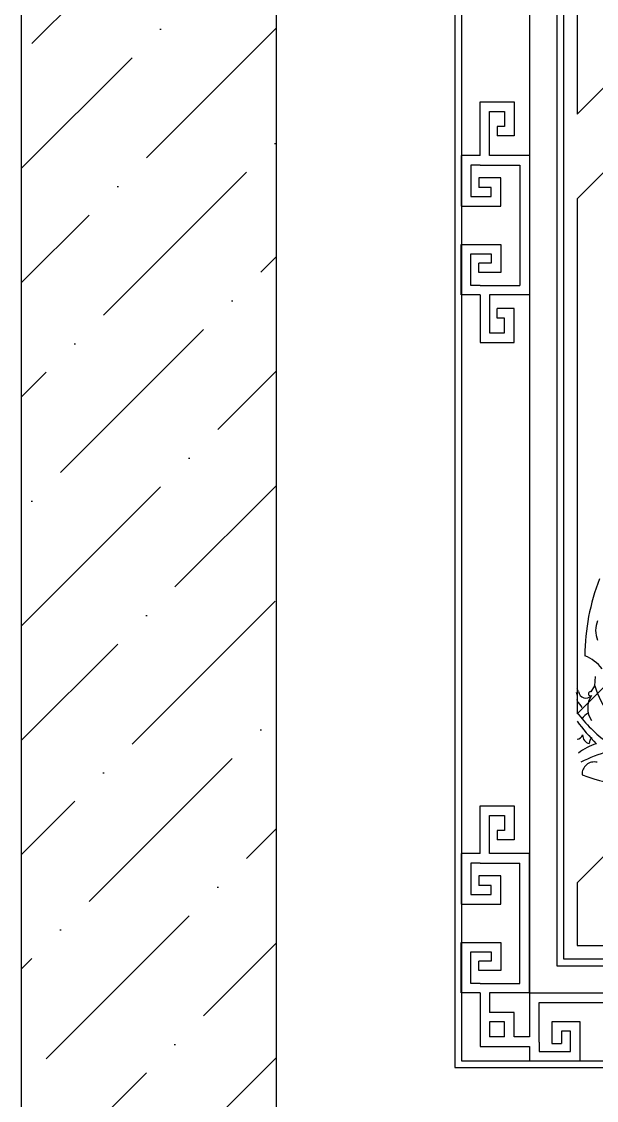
# Model space of a CAD drawing. Header units: millimetres. Extents: x 71641 to 191108, y -23091 to 29972.
# Drawn here: x 85543 to 85881, y -4279 to -3643 of the extents above; entities that cross this region are included whole.
import ezdxf

# ---------------------------------------------------------------- set-up
doc = ezdxf.new("R2010")
doc.units = ezdxf.units.MM
doc.layers.add('3', color=5, linetype='Continuous')
doc.styles.get("Standard").update_dxf_attribs({"font": 'SimSun.ttf', "height": 150})

# ---------------------------------------------------------------- blocks, each defined once
blk = doc.blocks.new('ge')
at = {"layer": '3', "color": 137}
for p, q in [((84553.47, -3479.47), (84553.47, -4471.47)), ((84557.47, -3483.47), (84557.47, -4467.47)), ((84597.47, -3523.47), (84597.47, -4427.47)), ((84613.47, -3539.47), (84613.47, -4411.47)), ((84617.47, -3543.47), (84617.47, -4407.47)), ((84625.47, -3910.09), (84984.09, -3551.47)), ((84625.47, -3959.87), (85033.87, -3551.47)), ((84625.47, -3656.66), (84625.47, -3910.09)), ((84625.47, -4263.08), (85121.47, -3767.08)), ((84625.47, -4362.64), (85121.47, -3866.64)), ((84568.4, -3934.44), (84568.4, -3902.91)), ((84568.4, -3902.91), (84588.44, -3902.91)), ((84588.44, -3902.91), (84588.44, -3922.93)), ((84574.01, -3934.44), (84574.01, -3908.53)), ((84574.01, -3908.53), (84582.82, -3908.53)), ((84582.82, -3908.53), (84582.82, -3917.31)), ((84578.42, -3917.31), (84578.42, -3922.93)), ((84582.82, -3917.31), (84578.42, -3917.31)), ((84588.44, -3922.93), (84578.42, -3922.93)), ((84568.4, -3934.44), (84557.32, -3934.44)), ((84557.32, -3934.44), (84557.32, -3964.19)), ((84574.01, -3934.44), (84574.01, -3934.44)), ((84597.47, -3934.44), (84574.01, -3934.44)), ((84597.47, -3934.44), (84597.47, -4016.49)), ((84568.4, -3940.06), (84562.93, -3940.06)), ((84562.93, -3940.06), (84562.93, -3958.57)), ((84568.4, -3940.06), (84591.85, -3940.06)), ((84591.85, -3940.06), (84591.85, -4010.88)), ((84567.59, -3947.6), (84567.59, -3953.22)), ((84580.51, -3947.6), (84567.59, -3947.6)), ((84580.51, -3964.19), (84580.51, -3947.6)), ((84574.9, -3953.22), (84567.59, -3953.22)), ((84574.9, -3958.57), (84574.9, -3953.22)), ((84562.93, -3958.57), (84574.9, -3958.57)), ((84625.47, -3959.87), (84625.47, -4263.08)), ((84557.32, -3964.19), (84580.51, -3964.19)), ((84557.32, -4016.49), (84557.32, -3986.75)), ((84557.32, -3986.75), (84580.51, -3986.75)), ((84580.51, -3986.75), (84580.51, -4003.33)), ((84562.93, -4010.88), (84562.93, -3992.36)), ((84562.93, -3992.36), (84574.9, -3992.36)), ((84574.9, -3992.36), (84574.9, -3997.72)), ((84567.59, -4003.33), (84567.59, -3997.72)), ((84574.9, -3997.72), (84567.59, -3997.72)), ((84580.51, -4003.33), (84567.59, -4003.33)), ((84568.4, -4010.88), (84562.93, -4010.88)), ((84568.4, -4010.88), (84591.85, -4010.88)), ((84568.4, -4016.49), (84557.32, -4016.49)), ((84568.4, -4016.49), (84568.4, -4044.52)), ((84574.01, -4016.49), (84574.01, -4016.49)), ((84574.01, -4016.49), (84574.01, -4038.9)), ((84597.47, -4016.49), (84574.01, -4016.49)), ((84578.42, -4030.12), (84578.42, -4024.5)), ((84588.44, -4024.5), (84578.42, -4024.5)), ((84588.44, -4044.52), (84588.44, -4024.5)), ((84582.82, -4030.12), (84578.42, -4030.12)), ((84582.82, -4038.9), (84582.82, -4030.12)), ((84574.01, -4038.9), (84582.82, -4038.9)), ((84568.4, -4044.52), (84588.44, -4044.52)), ((84635.98, -4246.66), (84636.42, -4241.17)), ((84633.78, -4250.16), (84635.98, -4246.66)), ((84568.4, -4345.42), (84568.4, -4317.39)), ((84568.4, -4317.39), (84588.44, -4317.39)), ((84588.44, -4317.39), (84588.44, -4337.41)), ((84574.01, -4345.42), (84574.01, -4323.01)), ((84574.01, -4323.01), (84582.82, -4323.01)), ((84582.82, -4323.01), (84582.82, -4331.79)), ((84578.42, -4331.79), (84578.42, -4337.41)), ((84582.82, -4331.79), (84578.42, -4331.79)), ((84588.44, -4337.41), (84578.42, -4337.41)), ((84568.4, -4345.42), (84557.32, -4345.42)), ((84557.32, -4345.42), (84557.32, -4375.16)), ((84568.4, -4351.03), (84562.93, -4351.03)), ((84562.93, -4351.03), (84562.93, -4369.55)), ((84568.4, -4351.03), (84591.85, -4351.03)), ((84574.01, -4345.42), (84574.01, -4345.42)), ((84597.47, -4345.42), (84574.01, -4345.42)), ((84591.85, -4421.85), (84591.85, -4351.03)), ((84597.47, -4427.47), (84597.47, -4345.42)), ((84567.59, -4358.58), (84567.59, -4364.19)), ((84580.51, -4358.58), (84567.59, -4358.58)), ((84580.51, -4375.16), (84580.51, -4358.58)), ((84625.47, -4362.64), (84625.47, -4399.47)), ((84562.93, -4369.55), (84574.9, -4369.55)), ((84574.9, -4364.19), (84567.59, -4364.19)), ((84574.9, -4369.55), (84574.9, -4364.19)), ((84557.32, -4375.16), (84580.51, -4375.16)), ((84557.32, -4427.47), (84557.32, -4397.72)), ((84557.32, -4397.72), (84580.51, -4397.72)), ((84580.51, -4397.72), (84580.51, -4414.31)), ((84625.47, -4399.47), (84747.03, -4399.47)), ((84562.93, -4421.85), (84562.93, -4403.34)), ((84562.93, -4403.34), (84574.9, -4403.34)), ((84574.9, -4403.34), (84574.9, -4408.69)), ((84617.47, -4407.47), (85129.47, -4407.47)), ((84567.59, -4414.31), (84567.59, -4408.69)), ((84574.9, -4408.69), (84567.59, -4408.69)), ((84580.51, -4414.31), (84567.59, -4414.31)), ((84613.47, -4411.47), (85133.47, -4411.47)), ((84568.4, -4421.85), (84562.93, -4421.85)), ((84568.4, -4421.85), (84591.85, -4421.85)), ((84568.4, -4427.47), (84557.32, -4427.47)), ((84568.4, -4427.47), (84568.4, -4459)), ((84574.01, -4427.47), (84574.01, -4427.47)), ((84574.01, -4427.47), (84574.01, -4438.98)), ((84597.47, -4427.47), (84574.01, -4427.47)), ((84597.47, -4427.47), (84679.52, -4427.47)), ((84597.47, -4427.47), (85149.47, -4427.47)), ((84597.47, -4427.47), (84597.47, -4453.38)), ((84603.08, -4456.54), (84603.08, -4433.08)), ((84603.08, -4433.08), (84673.91, -4433.08)), ((84588.44, -4438.98), (84574.01, -4438.98)), ((84588.44, -4453.38), (84588.44, -4438.98)), ((84582.82, -4444.6), (84574.01, -4444.6)), ((84574.01, -4444.6), (84574.01, -4453.38)), ((84582.82, -4453.38), (84582.82, -4444.6)), ((84627.21, -4444.42), (84610.63, -4444.42)), ((84610.63, -4444.42), (84610.63, -4457.34)), ((84627.21, -4467.47), (84627.21, -4444.42)), ((84621.6, -4450.04), (84616.24, -4450.04)), ((84616.24, -4450.04), (84616.24, -4457.34)), ((84621.6, -4462), (84621.6, -4450.04)), ((84568.4, -4459), (84597.47, -4459)), ((84582.82, -4453.38), (84574.01, -4453.38)), ((84597.47, -4453.38), (84588.44, -4453.38)), ((84597.47, -4459), (84597.47, -4467.47)), ((84603.08, -4456.54), (84603.08, -4462)), ((84610.63, -4457.34), (84616.24, -4457.34)), ((84603.08, -4462), (84621.6, -4462)), ((84553.47, -4471.47), (85193.47, -4471.47)), ((84557.47, -4467.47), (85189.47, -4467.47)), ((84597.47, -4467.47), (84627.21, -4467.47))]:
    blk.add_line(p, q, dxfattribs=at)
for centre, radius, start, end in [((84755.27, -4229.29), 125.2, 158.6535, 179.82993), ((84651.24, -4214.04), 14.87, 157.36475, 202.63525), ((84621.12, -4251.13), 23.94, 37.3138, 68.05049), ((84598.9, -4265.54), 31.55, 29.62573, 32.62703), ((84685, -4232.42), 51.05, 196.19317, 217.56286), ((84617.79, -4253.25), 7.89, 346.57613, 19.62922), ((84596.73, -4282.44), 39.27, 35.96646, 42.96734), ((84630.67, -4249.52), 4.37, 185.59529, 319.53317), ((84644.77, -4259.7), 13.04, 145.70924, 214.29076), ((84633.37, -4251.31), 1.22, 70.06484, 301.36428), ((84697.51, -4207.18), 90.82, 217.51437, 233.29006), ((84729.4, -4190.7), 129.18, 216.43334, 224.19975), ((84638.28, -4273.82), 12.66, 119.20399, 141.89325), ((84625.31, -4274.44), 3.61, 272.44564, 341.21615), ((84647.74, -4314.47), 35.44, 107.98865, 127.17317), ((84633.82, -4275.68), 5.09, 179.0543, 257.07856), ((84637.16, -4280.51), 4.47, 131.00237, 181.70952), ((84661.85, -4355.3), 72.17, 90.81746, 118.20346), ((84635.56, -4298.61), 7.12, 76.16168, 183.71411), ((84662.13, -4212.97), 92.45, 248.64111, 266.4993)]:
    blk.add_arc(centre, radius, start, end, dxfattribs=at)
at = {"flags": 9}
for tag in ['YSIZE', 'XSIZE']:
    blk.add_attdef(tag, (85291.87, -4495.04), '', height=0.4, dxfattribs=at)

msp = doc.modelspace()

# ---------------------------------------------------------------- hatches: boundary and pattern name
h = msp.add_hatch()
h.set_pattern_fill('ANSI36', color=8, scale=15, style=0)
h.set_pattern_definition([(45, (-18013.313, 1959.21), (25.25697, 92.608891), [119.0625, -23.8125, 0, -23.8125])])
h.paths.add_polyline_path([(85692.65, -2302.81), (85542.65, -2302.81), (85542.65, -5102.81), (85692.65, -5102.81)])
h.paths.add_polyline_path([(85711.88, -2821.62), (85897.3, -2821.62), (85897.3, -2934.12), (85711.88, -2934.12)], flags=9)

# ---------------------------------------------------------------- linework, layer by layer
for p, q in [((85542.65, -5102.81), (85542.65, -2302.81)), ((85692.65, -5102.81), (85692.65, -2302.81))]:
    msp.add_line(p, q)

# ---------------------------------------------------------------- block references
msp.add_blockref('ge', (1244.18, 212.25))

doc.saveas('drawing.dxf')
